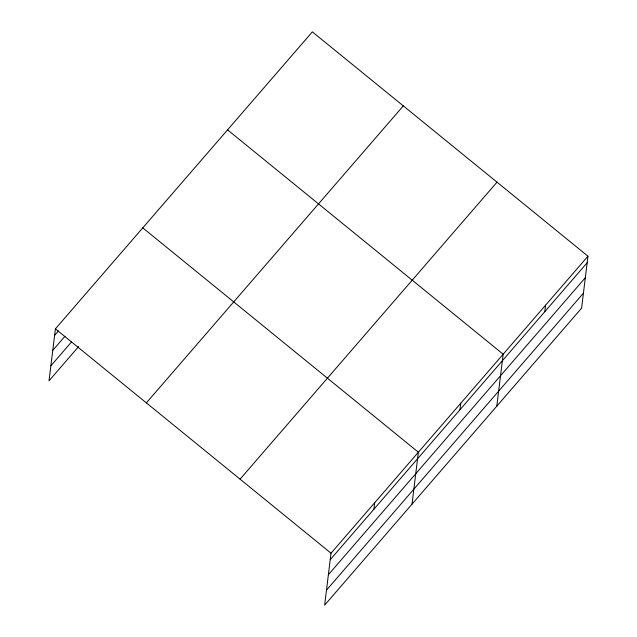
<?xml version="1.0" encoding="UTF-8"?>
<svg xmlns="http://www.w3.org/2000/svg" width="637" height="637" viewBox="0 0 637 637"><rect width="100%" height="100%" fill="white"/><g stroke="black" fill="none" stroke-linecap="round" stroke-linejoin="round"><path stroke-width="0.96" d="M587.967 256.201L331.017 553.203L324.639 605.15L581.589 308.157L587.967 256.201L312.361 31.85L55.411 328.843L49.033 380.799L78.582 346.639M373.895 509.242L374.699 502.712M412.004 504.17L418.382 452.222L142.776 227.871M459.978 409.742L460.774 403.213M496.796 406.159L503.174 354.212L227.568 129.86M544.77 311.74L545.567 305.211M54.615 335.373L58.469 330.922M52.767 350.366L64.974 336.256M50.872 365.805L71.432 342.045M146.367 402.879L403.309 105.885M240.069 479.159L497.011 182.166M330.221 559.724L587.163 262.731M328.381 574.717L585.323 277.724M326.478 590.165L583.428 293.163M55.411 328.843L331.017 553.203"/></g></svg>
